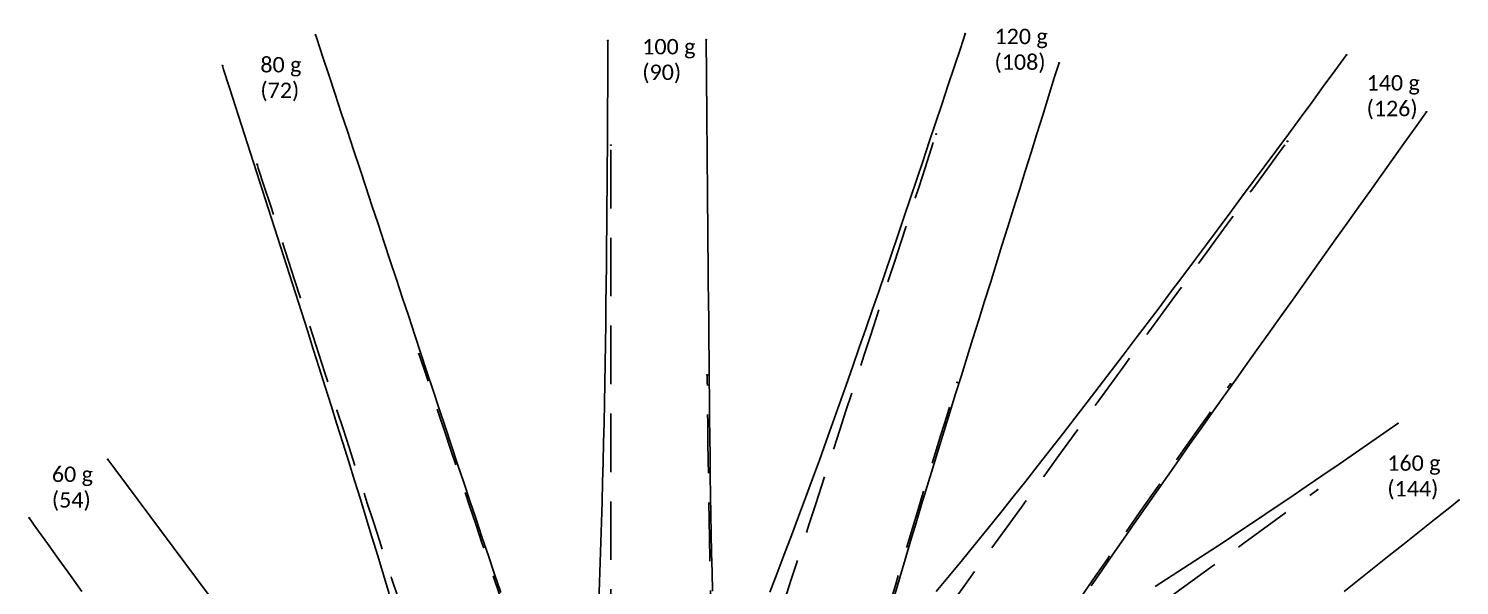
# Model space of a CAD drawing. Header units: millimetres. Extents: x -36 to 1.5, y -0.6 to 37.6.
# Drawn here: x -35.68 to 1.49, y 23.13 to 37.61 of the extents above; entities that cross this region are included whole.
import ezdxf

# ---------------------------------------------------------------- set-up
doc = ezdxf.new("R2010")
doc.units = ezdxf.units.MM
doc.linetypes.add('DASHEDX2', pattern=[1.5, 1, -0.5])
doc.layers.add('Tekst', color=4, linetype='Continuous')
doc.styles.add('Legend', font='CALIBRI.TTF')

# ---------------------------------------------------------------- blocks, each defined once
blk = doc.blocks.new('*U3256')
at = {"color": 1, "lineweight": 0}
blk.add_circle((0, 0), 0.0127, dxfattribs=at)
blk = doc.blocks.new('*U3257')
at = {"color": 1, "lineweight": 0}
blk.add_circle((0, 0), 0.0127, dxfattribs=at)
blk = doc.blocks.new('*U3262')
at = {"color": 2, "lineweight": 0}
blk.add_circle((0, 0), 0.0127, dxfattribs=at)
blk = doc.blocks.new('*U3263')
at = {"color": 2, "lineweight": 0}
blk.add_circle((0, 0), 0.0127, dxfattribs=at)
blk = doc.blocks.new('*U3264')
at = {"color": 1, "lineweight": 0}
blk.add_circle((0, 0), 0.0127, dxfattribs=at)
blk = doc.blocks.new('*U3266')
at = {"color": 1, "lineweight": 0}
blk.add_circle((0, 0), 0.0127, dxfattribs=at)
blk = doc.blocks.new('*U3268')
at = {"color": 2, "lineweight": 0}
blk.add_circle((0, 0), 0.0127, dxfattribs=at)
blk = doc.blocks.new('*U3269')
at = {"color": 2, "lineweight": 0}
blk.add_circle((0, 0), 0.0127, dxfattribs=at)
blk = doc.blocks.new('*U3270')
at = {"color": 1, "lineweight": 0}
blk.add_circle((0, 0), 0.0127, dxfattribs=at)
blk = doc.blocks.new('*U3271')
at = {"color": 1, "lineweight": 0}
blk.add_circle((0, 0), 0.0127, dxfattribs=at)
blk = doc.blocks.new('*U3274')
at = {"color": 2, "lineweight": 0}
blk.add_circle((0, 0), 0.0127, dxfattribs=at)
blk = doc.blocks.new('*U3275')
at = {"color": 2, "lineweight": 0}
blk.add_circle((0, 0), 0.0127, dxfattribs=at)
blk = doc.blocks.new('*U3277')
at = {"color": 1, "lineweight": 0}
blk.add_circle((0, 0), 0.0127, dxfattribs=at)
blk = doc.blocks.new('*U3278')
at = {"color": 1, "lineweight": 0}
blk.add_circle((0, 0), 0.0127, dxfattribs=at)
blk = doc.blocks.new('*U3280')
at = {"color": 2, "lineweight": 0}
blk.add_circle((0, 0), 0.0127, dxfattribs=at)
blk = doc.blocks.new('*U3281')
at = {"color": 2, "lineweight": 0}
blk.add_circle((0, 0), 0.0127, dxfattribs=at)
blk = doc.blocks.new('*U3282')
at = {"color": 1, "lineweight": 0}
blk.add_circle((0, 0), 0.0127, dxfattribs=at)
blk = doc.blocks.new('*U3283')
at = {"color": 1, "lineweight": 0}
blk.add_circle((0, 0), 0.0127, dxfattribs=at)
blk = doc.blocks.new('*U3286')
at = {"color": 2, "lineweight": 0}
blk.add_circle((0, 0), 0.0127, dxfattribs=at)
blk = doc.blocks.new('*U3289')
at = {"color": 1, "lineweight": 0}
blk.add_circle((0, 0), 0.0127, dxfattribs=at)
blk = doc.blocks.new('*U3290')
at = {"color": 1, "lineweight": 0}
blk.add_circle((0, 0), 0.0127, dxfattribs=at)
blk = doc.blocks.new('BUS 12 B')
at = {"color": 1, "linetype": 'Continuous', "ltscale": 1.524, "flags": 128}
for points in [[(-23.41, 22.945), (-23.572, 23.42), (-23.733, 23.896), (-23.893, 24.372), (-24.054, 24.849), (-24.214, 25.326), (-24.374, 25.805), (-24.534, 26.283), (-24.693, 26.762), (-24.853, 27.241), (-25.012, 27.721), (-25.171, 28.201), (-25.33, 28.682), (-25.489, 29.162), (-25.647, 29.643), (-25.806, 30.124), (-25.965, 30.605), (-26.124, 31.086), (-26.283, 31.568), (-26.442, 32.049), (-26.601, 32.531), (-26.76, 33.013), (-26.919, 33.495), (-27.078, 33.977), (-27.237, 34.459), (-27.396, 34.941), (-27.556, 35.423), (-27.715, 35.905), (-27.874, 36.387), (-28.033, 36.87), (-28.192, 37.352), (-28.224, 37.449)], [(-20.869, 22.694), (-20.849, 23.216), (-20.829, 23.737), (-20.811, 24.257), (-20.795, 24.776), (-20.78, 25.294), (-20.766, 25.812), (-20.753, 26.328), (-20.741, 26.845), (-20.73, 27.36), (-20.72, 27.875), (-20.711, 28.39), (-20.702, 28.904), (-20.694, 29.417), (-20.687, 29.931), (-20.68, 30.444), (-20.674, 30.957), (-20.668, 31.469), (-20.663, 31.982), (-20.658, 32.494), (-20.654, 33.006), (-20.65, 33.517), (-20.646, 34.029), (-20.643, 34.54), (-20.64, 35.051), (-20.637, 35.562), (-20.634, 36.073), (-20.632, 36.584), (-20.629, 37.095), (-20.628, 37.299)], [(-16.426, 22.951), (-16.235, 23.445), (-16.046, 23.938), (-15.86, 24.43), (-15.676, 24.921), (-15.494, 25.411), (-15.315, 25.901), (-15.136, 26.39), (-14.96, 26.879), (-14.785, 27.367), (-14.612, 27.855), (-14.439, 28.342), (-14.268, 28.83), (-14.098, 29.317), (-13.929, 29.803), (-13.761, 30.29), (-13.594, 30.776), (-13.427, 31.263), (-13.262, 31.749), (-13.096, 32.235), (-12.932, 32.721), (-12.768, 33.207), (-12.605, 33.692), (-12.442, 34.178), (-12.279, 34.663), (-12.117, 35.149), (-11.955, 35.634), (-11.794, 36.12), (-11.633, 36.605), (-11.472, 37.09), (-11.344, 37.478)], [(-17.914, 22.979), (-17.925, 23.476), (-17.935, 23.974), (-17.945, 24.474), (-17.953, 24.974), (-17.961, 25.475), (-17.969, 25.977), (-17.975, 26.479), (-17.982, 26.983), (-17.987, 27.486), (-17.993, 27.991), (-17.998, 28.496), (-18.002, 29.001), (-18.007, 29.506), (-18.011, 30.012), (-18.016, 30.519), (-18.021, 31.025), (-18.025, 31.532), (-18.03, 32.039), (-18.035, 32.546), (-18.039, 33.054), (-18.044, 33.562), (-18.049, 34.069), (-18.053, 34.577), (-18.058, 35.086), (-18.063, 35.594), (-18.067, 36.102), (-18.072, 36.611), (-18.077, 37.119), (-18.079, 37.323)], [(-12.1, 22.975), (-11.758, 23.386), (-11.421, 23.796), (-11.086, 24.206), (-10.754, 24.616), (-10.425, 25.025), (-10.099, 25.435), (-9.774, 25.844), (-9.452, 26.254), (-9.131, 26.663), (-8.812, 27.073), (-8.495, 27.482), (-8.179, 27.892), (-7.865, 28.302), (-7.552, 28.712), (-7.24, 29.122), (-6.929, 29.532), (-6.619, 29.942), (-6.31, 30.352), (-6.001, 30.762), (-5.694, 31.173), (-5.387, 31.583), (-5.081, 31.994), (-4.775, 32.404), (-4.47, 32.815), (-4.165, 33.226), (-3.861, 33.637), (-3.557, 34.048), (-3.254, 34.459), (-2.951, 34.87), (-2.648, 35.281), (-2.345, 35.692), (-2.043, 36.103), (-1.741, 36.514), (-1.44, 36.926)], [(-26.312, 22.915), (-26.461, 23.407), (-26.61, 23.899), (-26.76, 24.39), (-26.91, 24.88), (-27.061, 25.37), (-27.213, 25.859), (-27.365, 26.348), (-27.517, 26.836), (-27.67, 27.324), (-27.823, 27.812), (-27.976, 28.299), (-28.13, 28.786), (-28.284, 29.273), (-28.438, 29.759), (-28.592, 30.246), (-28.747, 30.732), (-28.902, 31.217), (-29.057, 31.703), (-29.212, 32.189), (-29.367, 32.674), (-29.523, 33.159), (-29.678, 33.644), (-29.834, 34.129), (-29.99, 34.614), (-30.146, 35.099), (-30.302, 35.583), (-30.458, 36.068), (-30.614, 36.552), (-30.646, 36.649)], [(-13.187, 22.862), (-13.048, 23.334), (-12.908, 23.808), (-12.767, 24.282), (-12.624, 24.758), (-12.48, 25.235), (-12.335, 25.713), (-12.189, 26.191), (-12.042, 26.67), (-11.894, 27.149), (-11.745, 27.629), (-11.596, 28.11), (-11.446, 28.591), (-11.296, 29.072), (-11.145, 29.554), (-10.995, 30.036), (-10.844, 30.519), (-10.693, 31.002), (-10.543, 31.485), (-10.392, 31.969), (-10.241, 32.453), (-10.09, 32.937), (-9.939, 33.421), (-9.787, 33.906), (-9.636, 34.39), (-9.485, 34.875), (-9.333, 35.36), (-9.182, 35.845), (-9.031, 36.33), (-8.909, 36.719)], [(-8.075, 23.116), (-7.796, 23.522), (-7.516, 23.929), (-7.234, 24.337), (-6.95, 24.745), (-6.666, 25.154), (-6.38, 25.563), (-6.093, 25.972), (-5.805, 26.382), (-5.516, 26.791), (-5.226, 27.201), (-4.935, 27.612), (-4.644, 28.022), (-4.352, 28.433), (-4.06, 28.843), (-3.767, 29.255), (-3.474, 29.666), (-3.182, 30.078), (-2.888, 30.49), (-2.595, 30.902), (-2.302, 31.315), (-2.008, 31.727), (-1.714, 32.14), (-1.421, 32.553), (-1.127, 32.966), (-0.833, 33.379), (-0.539, 33.793), (-0.245, 34.206), (0.05, 34.62), (0.344, 35.034), (0.638, 35.447)], [(-6.414, 23.101), (-5.968, 23.387), (-5.525, 23.674), (-5.085, 23.962), (-4.647, 24.25), (-4.211, 24.539), (-3.777, 24.829), (-3.345, 25.119), (-2.915, 25.41), (-2.486, 25.702), (-2.059, 25.994), (-1.633, 26.286), (-1.208, 26.579), (-0.784, 26.873), (-0.361, 27.167), (-0.108, 27.343)], [(-31.015, 22.902), (-31.317, 23.309), (-31.62, 23.716), (-31.923, 24.124), (-32.226, 24.531), (-32.529, 24.939), (-32.833, 25.347), (-33.136, 25.755), (-33.439, 26.163), (-33.621, 26.408)], [(-1.502, 22.974), (-1.111, 23.285), (-0.72, 23.596), (-0.329, 23.908), (0.064, 24.221), (0.457, 24.533), (0.85, 24.846), (1.244, 25.16), (1.48, 25.348)]]:
    blk.add_lwpolyline(points, dxfattribs=at)
at = {"color": 2, "linetype": 'DASHEDX2', "ltscale": 1.524, "flags": 128}
for points in [[(-20.444, 10.077), (-20.457, 10.512), (-20.471, 11.053), (-20.484, 11.593), (-20.494, 12.131), (-20.503, 12.667), (-20.511, 13.201), (-20.517, 13.733), (-20.523, 14.264), (-20.527, 14.793), (-20.531, 15.321), (-20.535, 15.847), (-20.538, 16.372), (-20.54, 16.896), (-20.542, 17.419), (-20.544, 17.94), (-20.545, 18.461), (-20.547, 18.981), (-20.548, 19.5), (-20.549, 20.018), (-20.549, 20.536), (-20.55, 21.053), (-20.551, 21.569), (-20.551, 22.085), (-20.551, 22.6), (-20.552, 23.115), (-20.552, 23.629), (-20.552, 24.144), (-20.552, 24.657), (-20.553, 25.171), (-20.553, 25.684), (-20.553, 26.197), (-20.553, 26.709), (-20.553, 27.222), (-20.553, 27.734), (-20.553, 28.246), (-20.553, 28.757), (-20.553, 29.269), (-20.553, 29.78), (-20.553, 30.292), (-20.553, 30.803), (-20.553, 31.314), (-20.553, 31.825), (-20.553, 32.336), (-20.553, 32.846), (-20.553, 33.357), (-20.553, 33.868), (-20.553, 34.376), (-20.553, 34.58)], [(-19.548, 11.408), (-19.49, 11.62), (-19.342, 12.149), (-19.193, 12.675), (-19.041, 13.198), (-18.888, 13.718), (-18.733, 14.236), (-18.577, 14.752), (-18.42, 15.265), (-18.263, 15.776), (-18.104, 16.284), (-17.946, 16.791), (-17.787, 17.297), (-17.627, 17.8), (-17.468, 18.302), (-17.309, 18.803), (-17.149, 19.302), (-16.989, 19.8), (-16.83, 20.297), (-16.67, 20.793), (-16.511, 21.288), (-16.351, 21.782), (-16.192, 22.276), (-16.033, 22.768), (-15.874, 23.261), (-15.715, 23.752), (-15.556, 24.243), (-15.397, 24.733), (-15.238, 25.223), (-15.079, 25.713), (-14.92, 26.202), (-14.762, 26.691), (-14.603, 27.179), (-14.445, 27.667), (-14.286, 28.155), (-14.128, 28.643), (-13.97, 29.13), (-13.811, 29.618), (-13.653, 30.105), (-13.495, 30.591), (-13.337, 31.078), (-13.179, 31.565), (-13.021, 32.051), (-12.863, 32.537), (-12.705, 33.023), (-12.547, 33.509), (-12.389, 33.995), (-12.232, 34.481), (-12.105, 34.87)], [(-17.272, 14.786), (-17.212, 14.876), (-16.906, 15.327), (-16.6, 15.775), (-16.294, 16.22), (-15.987, 16.662), (-15.68, 17.101), (-15.372, 17.538), (-15.065, 17.973), (-14.758, 18.406), (-14.451, 18.837), (-14.144, 19.266), (-13.838, 19.694), (-13.532, 20.121), (-13.227, 20.546), (-12.921, 20.97), (-12.616, 21.393), (-12.312, 21.815), (-12.008, 22.236), (-11.704, 22.656), (-11.4, 23.076), (-11.097, 23.495), (-10.794, 23.913), (-10.491, 24.331), (-10.188, 24.748), (-9.886, 25.165), (-9.584, 25.581), (-9.282, 25.997), (-8.981, 26.413), (-8.679, 26.828), (-8.378, 27.243), (-8.077, 27.657), (-7.776, 28.072), (-7.475, 28.486), (-7.174, 28.9), (-6.874, 29.314), (-6.573, 29.728), (-6.273, 30.141), (-5.973, 30.555), (-5.673, 30.968), (-5.372, 31.381), (-5.072, 31.794), (-4.773, 32.207), (-4.473, 32.619), (-4.173, 33.032), (-3.873, 33.445), (-3.573, 33.857), (-3.274, 34.27), (-2.976, 34.68)], [(-22.228, 11.041), (-22.395, 11.542), (-22.562, 12.041), (-22.727, 12.539), (-22.891, 13.036), (-23.055, 13.532), (-23.218, 14.027), (-23.38, 14.521), (-23.542, 15.015), (-23.703, 15.507), (-23.864, 15.999), (-24.025, 16.491), (-24.185, 16.981), (-24.345, 17.472), (-24.505, 17.961), (-24.664, 18.45), (-24.823, 18.939), (-24.982, 19.428), (-25.141, 19.916), (-25.3, 20.403), (-25.458, 20.891), (-25.617, 21.378), (-25.775, 21.864), (-25.933, 22.351), (-26.091, 22.837), (-26.249, 23.323), (-26.407, 23.809), (-26.565, 24.295), (-26.723, 24.78), (-26.881, 25.266), (-27.038, 25.751), (-27.196, 26.236), (-27.354, 26.721), (-27.511, 27.206), (-27.669, 27.691), (-27.826, 28.175), (-27.984, 28.66), (-28.141, 29.144), (-28.299, 29.629), (-28.455, 30.111), (-28.613, 30.595), (-28.77, 31.08), (-28.927, 31.564), (-29.085, 32.048), (-29.242, 32.533), (-29.399, 33.017), (-29.557, 33.501), (-29.714, 33.985), (-29.746, 34.082)], [(-16.934, 7.213), (-17.179, 7.614), (-17.419, 8.022), (-17.654, 8.439), (-17.883, 8.861), (-18.108, 9.29), (-18.328, 9.724), (-18.543, 10.162), (-18.754, 10.605), (-18.961, 11.051), (-19.165, 11.501), (-19.365, 11.954), (-19.562, 12.41), (-19.756, 12.868), (-19.947, 13.329), (-20.136, 13.791), (-20.322, 14.256), (-20.506, 14.722), (-20.688, 15.19), (-20.868, 15.659), (-21.046, 16.129), (-21.222, 16.601), (-21.397, 17.073), (-21.571, 17.547), (-21.743, 18.021), (-21.914, 18.496), (-22.084, 18.972), (-22.253, 19.448), (-22.421, 19.926), (-22.588, 20.403), (-22.755, 20.881), (-22.92, 21.36), (-23.085, 21.839), (-23.249, 22.318), (-23.413, 22.798), (-23.576, 23.278), (-23.739, 23.758), (-23.901, 24.239), (-24.063, 24.72), (-24.225, 25.201), (-24.386, 25.682), (-24.547, 26.164), (-24.707, 26.646), (-24.868, 27.127), (-25.028, 27.609), (-25.187, 28.091), (-25.347, 28.574), (-25.506, 29.056), (-25.538, 29.152)], [(-15.472, 5.777), (-15.617, 6.07), (-15.791, 6.452), (-15.956, 6.849), (-16.112, 7.259), (-16.259, 7.681), (-16.396, 8.113), (-16.525, 8.555), (-16.645, 9.004), (-16.757, 9.461), (-16.86, 9.924), (-16.957, 10.392), (-17.046, 10.865), (-17.129, 11.342), (-17.205, 11.823), (-17.276, 12.307), (-17.342, 12.794), (-17.402, 13.283), (-17.458, 13.775), (-17.509, 14.268), (-17.556, 14.764), (-17.6, 15.26), (-17.64, 15.758), (-17.677, 16.258), (-17.711, 16.758), (-17.743, 17.259), (-17.772, 17.761), (-17.798, 18.264), (-17.823, 18.767), (-17.845, 19.271), (-17.866, 19.776), (-17.885, 20.281), (-17.903, 20.786), (-17.919, 21.292), (-17.934, 21.798), (-17.947, 22.305), (-17.96, 22.812), (-17.972, 23.319), (-17.982, 23.826), (-17.992, 24.334), (-18.001, 24.841), (-18.009, 25.349), (-18.017, 25.857), (-18.024, 26.365), (-18.03, 26.874), (-18.036, 27.382), (-18.042, 27.891), (-18.047, 28.399), (-18.049, 28.603)], [(-15.484, 6.219), (-15.524, 6.359), (-15.614, 6.724), (-15.692, 7.108), (-15.756, 7.507), (-15.807, 7.921), (-15.845, 8.347), (-15.87, 8.783), (-15.882, 9.227), (-15.882, 9.679), (-15.871, 10.138), (-15.849, 10.601), (-15.817, 11.069), (-15.775, 11.541), (-15.724, 12.015), (-15.665, 12.492), (-15.598, 12.971), (-15.524, 13.452), (-15.443, 13.934), (-15.356, 14.417), (-15.264, 14.901), (-15.166, 15.385), (-15.064, 15.87), (-14.957, 16.356), (-14.846, 16.842), (-14.731, 17.328), (-14.613, 17.814), (-14.492, 18.3), (-14.367, 18.787), (-14.24, 19.273), (-14.111, 19.76), (-13.979, 20.246), (-13.845, 20.733), (-13.71, 21.219), (-13.572, 21.705), (-13.433, 22.191), (-13.293, 22.678), (-13.151, 23.164), (-13.007, 23.65), (-12.863, 24.136), (-12.717, 24.622), (-12.571, 25.107), (-12.424, 25.593), (-12.276, 26.079), (-12.127, 26.565), (-11.977, 27.05), (-11.827, 27.536), (-11.676, 28.021), (-11.555, 28.41)], [(-15.543, 8.438), (-15.534, 8.516), (-15.477, 8.913), (-15.402, 9.319), (-15.311, 9.733), (-15.204, 10.153), (-15.083, 10.578), (-14.947, 11.006), (-14.798, 11.437), (-14.638, 11.87), (-14.466, 12.304), (-14.283, 12.739), (-14.091, 13.174), (-13.89, 13.608), (-13.681, 14.043), (-13.465, 14.476), (-13.241, 14.909), (-13.012, 15.342), (-12.776, 15.773), (-12.536, 16.203), (-12.29, 16.632), (-12.04, 17.061), (-11.786, 17.488), (-11.528, 17.914), (-11.267, 18.34), (-11.002, 18.765), (-10.735, 19.188), (-10.465, 19.611), (-10.193, 20.033), (-9.919, 20.455), (-9.642, 20.876), (-9.364, 21.296), (-9.084, 21.715), (-8.802, 22.134), (-8.519, 22.553), (-8.235, 22.97), (-7.949, 23.388), (-7.662, 23.805), (-7.375, 24.221), (-7.086, 24.638), (-6.797, 25.054), (-6.506, 25.469), (-6.215, 25.884), (-5.924, 26.299), (-5.631, 26.714), (-5.339, 27.129), (-5.045, 27.543), (-4.751, 27.957), (-4.457, 28.371)], [(-20.209, 8.588), (-20.158, 8.924), (-20.046, 9.478), (-19.901, 10.025), (-19.723, 10.562), (-19.514, 11.087), (-19.274, 11.599), (-19.004, 12.096), (-18.704, 12.575), (-18.376, 13.036), (-18.022, 13.477), (-17.641, 13.895), (-17.237, 14.29), (-16.812, 14.659), (-16.388, 15.014), (-15.961, 15.365), (-15.533, 15.711), (-15.105, 16.054), (-14.675, 16.393), (-14.245, 16.728), (-13.816, 17.06), (-13.387, 17.389), (-12.958, 17.715), (-12.529, 18.039), (-12.102, 18.361), (-11.675, 18.68), (-11.249, 18.997), (-10.823, 19.313), (-10.399, 19.627), (-9.975, 19.94), (-9.552, 20.251), (-9.13, 20.562), (-8.708, 20.871), (-8.287, 21.179), (-7.867, 21.487), (-7.447, 21.793), (-7.028, 22.099), (-6.609, 22.405), (-6.191, 22.71), (-5.773, 23.014), (-5.356, 23.318), (-4.939, 23.621), (-4.523, 23.925), (-4.106, 24.227), (-3.691, 24.53), (-3.275, 24.832), (-2.86, 25.134), (-2.445, 25.436), (-2.196, 25.617)]]:
    blk.add_lwpolyline(points, dxfattribs=at)
at = {"color": 3, "linetype": 'Continuous', "ltscale": 1.524, "flags": 128}
blk.add_lwpolyline([(-34.297, 22.975), (-34.595, 23.391), (-34.892, 23.807), (-35.191, 24.222), (-35.489, 24.637), (-35.668, 24.886)], dxfattribs=at)
for name, p in [('*U3266', (-28.224, 37.449)), ('*U3270', (-20.628, 37.299)), ('*U3271', (-18.079, 37.323)), ('*U3277', (-11.344, 37.478)), ('*U3282', (-1.44, 36.926)), ('*U3264', (-30.646, 36.649)), ('*U3278', (-8.909, 36.719)), ('*U3283', (0.638, 35.447)), ('*U3268', (-20.553, 34.58)), ('*U3274', (-12.105, 34.87)), ('*U3280', (-2.976, 34.68)), ('*U3262', (-29.746, 34.082)), ('*U3263', (-25.538, 29.152)), ('*U3269', (-18.049, 28.603)), ('*U3275', (-11.555, 28.41)), ('*U3281', (-4.457, 28.371)), ('*U3289', (-0.108, 27.343)), ('*U3257', (-33.621, 26.408)), ('*U3286', (-2.196, 25.617)), ('*U3290', (1.48, 25.348)), ('*U3256', (-35.668, 24.886))]:
    blk.add_blockref(name, p)
at = {"layer": 'Tekst', "char_height": 0.4, "attachment_point": 1, "style": 'Legend'}
for s, insert in [('120 g \\P(108)', (-10.585, 37.608)), ('100 g \\P(90)', (-19.737, 37.342)), ('80 g \\P(72)', (-29.659, 36.873)), ('140 g \\P(126)', (-0.918, 36.401)), ('160 g \\P(144)', (-0.38, 26.513)), ('60 g \\P(54)', (-35.076, 26.221))]:
    blk.add_mtext_dynamic_manual_height_columns(s, width=2.42155, gutter_width=12.5, heights=[0], dxfattribs=dict(at, insert=insert))

msp = doc.modelspace()

# ---------------------------------------------------------------- block references
msp.add_blockref('BUS 12 B', (0, 0))

doc.saveas('drawing.dxf')
